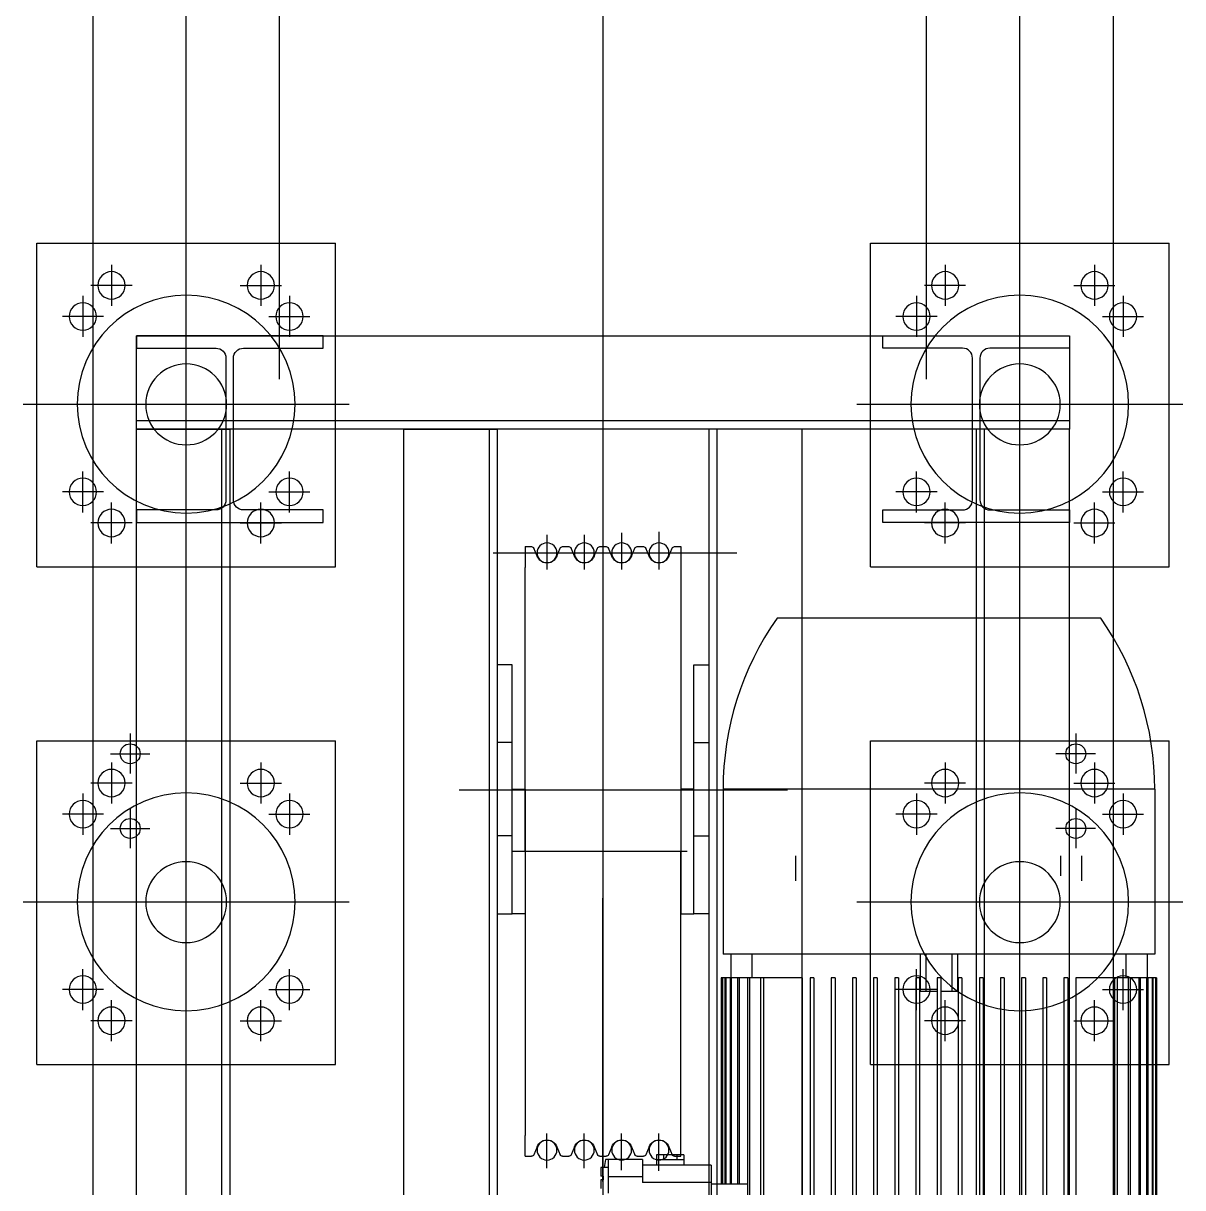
# Model space of a CAD drawing. Header units: millimetres. Extents: x 5544 to 245194, y -610088 to 30375.
# Drawn here: x 155708 to 157572, y 17199 to 19070 of the extents above; entities that cross this region are included whole.
import ezdxf
from ezdxf.lldxf.tags import DXFTag

# ---------------------------------------------------------------- set-up
doc = ezdxf.new("R2010")
doc.units = ezdxf.units.MM
doc.linetypes.add('phl_thick', pattern=[0])
for name, color, linetype in [('1', 1, 'CENTER2'), ('2', 1, 'CENTER'), ('4', 4, 'Continuous'), ('CENTER', 1, 'CENTER'), ('projection', 7, 'Continuous')]:
    doc.layers.add(name, color=color, linetype=linetype)
tags = doc.linetypes.add('CENTER', pattern=[2, 1.25, -0.25, 0.25, -0.25]).pattern_tags.tags
tags[10:11] = [DXFTag(74, 4), DXFTag(75, 0), DXFTag(340, '0'), DXFTag(46, 1.0), DXFTag(50, 0.0), DXFTag(44, 0.0), DXFTag(45, 0.0)]
tags[8:9] = [DXFTag(74, 4), DXFTag(75, 0), DXFTag(340, '0'), DXFTag(46, 1.0), DXFTag(50, 0.0), DXFTag(44, 0.0), DXFTag(45, 0.0)]
tags[6:7] = [DXFTag(74, 4), DXFTag(75, 0), DXFTag(340, '0'), DXFTag(46, 1.0), DXFTag(50, 0.0), DXFTag(44, 0.0), DXFTag(45, 0.0)]
tags[4:5] = [DXFTag(74, 4), DXFTag(75, 0), DXFTag(340, '0'), DXFTag(46, 1.0), DXFTag(50, 0.0), DXFTag(44, 0.0), DXFTag(45, 0.0)]
tags = doc.linetypes.add('CENTER2', pattern=[1.125, 0.75, -0.125, 0.125, -0.125]).pattern_tags.tags
tags[10:11] = [DXFTag(74, 4), DXFTag(75, 0), DXFTag(340, '0'), DXFTag(46, 1.0), DXFTag(50, 0.0), DXFTag(44, 0.0), DXFTag(45, 0.0)]
tags[8:9] = [DXFTag(74, 4), DXFTag(75, 0), DXFTag(340, '0'), DXFTag(46, 1.0), DXFTag(50, 0.0), DXFTag(44, 0.0), DXFTag(45, 0.0)]
tags[6:7] = [DXFTag(74, 4), DXFTag(75, 0), DXFTag(340, '0'), DXFTag(46, 1.0), DXFTag(50, 0.0), DXFTag(44, 0.0), DXFTag(45, 0.0)]
tags[4:5] = [DXFTag(74, 4), DXFTag(75, 0), DXFTag(340, '0'), DXFTag(46, 1.0), DXFTag(50, 0.0), DXFTag(44, 0.0), DXFTag(45, 0.0)]
tags = doc.linetypes.add('PHANTOM1', pattern=[1.25, 0.625, -0.125, 0.125, -0.125, 0.125, -0.125]).pattern_tags.tags
tags[14:15] = [DXFTag(74, 4), DXFTag(75, 0), DXFTag(340, '0'), DXFTag(46, 1.0), DXFTag(50, 0.0), DXFTag(44, 0.0), DXFTag(45, 0.0)]
tags[12:13] = [DXFTag(74, 4), DXFTag(75, 0), DXFTag(340, '0'), DXFTag(46, 1.0), DXFTag(50, 0.0), DXFTag(44, 0.0), DXFTag(45, 0.0)]
tags[10:11] = [DXFTag(74, 4), DXFTag(75, 0), DXFTag(340, '0'), DXFTag(46, 1.0), DXFTag(50, 0.0), DXFTag(44, 0.0), DXFTag(45, 0.0)]
tags[8:9] = [DXFTag(74, 4), DXFTag(75, 0), DXFTag(340, '0'), DXFTag(46, 1.0), DXFTag(50, 0.0), DXFTag(44, 0.0), DXFTag(45, 0.0)]
tags[6:7] = [DXFTag(74, 4), DXFTag(75, 0), DXFTag(340, '0'), DXFTag(46, 1.0), DXFTag(50, 0.0), DXFTag(44, 0.0), DXFTag(45, 0.0)]
tags[4:5] = [DXFTag(74, 4), DXFTag(75, 0), DXFTag(340, '0'), DXFTag(46, 1.0), DXFTag(50, 0.0), DXFTag(44, 0.0), DXFTag(45, 0.0)]

# ---------------------------------------------------------------- blocks, each defined once
blk = doc.blocks.new('A$C35BF6478')
at = {"ltscale": 1.3}
for p, q in [((10.94, 271.75), (250.94, 271.75)), ((10.94, 271.75), (10.94, 11.75)), ((250.94, 271.75), (250.94, 11.75)), ((10.94, 11.75), (250.94, 11.75))]:
    blk.add_line(p, q, dxfattribs=at)
for centre, radius in [((70.94, 236.58), 11), ((190.94, 236.58), 11), ((130.94, 141.08), 87.5), ((47.94, 211.58), 11), ((213.94, 211.58), 11), ((130.94, 141.27), 32.5), ((47.94, 70.58), 11), ((213.94, 70.58), 11), ((70.94, 45.58), 11), ((190.94, 45.58), 11)]:
    blk.add_circle(centre, radius, dxfattribs=at)
at = {"layer": 'CENTER', "ltscale": 1.3}
for p, q in [((130.94, 282.15), (130.94, 0)), ((70.94, 253.08), (70.94, 220.08)), ((190.94, 253.08), (190.94, 220.08)), ((87.44, 236.58), (54.44, 236.58)), ((174.44, 236.58), (207.44, 236.58)), ((47.94, 228.08), (47.94, 195.08)), ((213.94, 228.08), (213.94, 195.08)), ((64.44, 211.58), (31.44, 211.58)), ((197.44, 211.58), (230.44, 211.58)), ((0, 141.08), (261.87, 141.08)), ((47.94, 54.08), (47.94, 87.08)), ((213.94, 54.08), (213.94, 87.08)), ((64.44, 70.58), (31.44, 70.58)), ((197.44, 70.58), (230.44, 70.58)), ((70.94, 29.08), (70.94, 62.08)), ((190.94, 29.08), (190.94, 62.08)), ((87.44, 45.58), (54.44, 45.58)), ((174.44, 45.58), (207.44, 45.58))]:
    blk.add_line(p, q, dxfattribs=at)
blk = doc.blocks.new('A$CE1A2F45C')
for p, q in [((20.2, 135.5, 187.54), (36.85, 135.5, 187.54)), ((20.2, 135.5, 187.54), (20.2, 130.4, 187.54)), ((265.2, 135.5, 187.54), (36.85, 135.5, 187.54)), ((265.2, 135.5, 187.54), (493.55, 135.5, 187.54)), ((510.2, 135.5, 187.54), (493.55, 135.5, 187.54)), ((510.2, 135.5, 187.54), (510.2, 130.4, 187.54)), ((27.95, 125.85, 187.54), (21.43, 128.55, 187.54)), ((502.45, 125.85, 187.54), (508.97, 128.55, 187.54)), ((20.2, 105.6, 187.54), (20.2, 100.4, 187.54)), ((27.95, 110.15, 187.54), (21.43, 107.45, 187.54)), ((502.45, 110.15, 187.54), (508.97, 107.45, 187.54)), ((510.2, 105.6, 187.54), (510.2, 100.4, 187.54)), ((27.95, 95.85, 187.54), (21.43, 98.55, 187.54)), ((502.45, 95.85, 187.54), (508.97, 98.55, 187.54)), ((20.2, 75.6, 187.54), (20.2, 70.4, 187.54)), ((27.95, 80.15, 187.54), (21.43, 77.45, 187.54)), ((502.45, 80.15, 187.54), (508.97, 77.45, 187.54)), ((510.2, 75.6, 187.54), (510.2, 70.4, 187.54)), ((27.95, 65.85, 187.54), (21.43, 68.55, 187.54)), ((502.45, 65.85, 187.54), (508.97, 68.55, 187.54)), ((27.95, 50.15, 187.54), (21.43, 47.45, 187.54)), ((502.45, 50.15, 187.54), (508.97, 47.45, 187.54)), ((20.2, 45.6, 187.54), (20.2, 40.4, 187.54)), ((27.95, 35.85, 187.54), (21.43, 38.55, 187.54)), ((502.45, 35.85, 187.54), (508.97, 38.55, 187.54)), ((510.2, 45.6, 187.54), (510.2, 40.4, 187.54)), ((27.95, 20.15, 187.54), (21.43, 17.45, 187.54)), ((502.45, 20.15, 187.54), (508.97, 17.45, 187.54)), ((20.2, 15.6, 187.54), (20.2, 10.5, 187.54)), ((20.2, 10.5, 187.54), (36.85, 10.5, 187.54)), ((36.85, 10.5, 187.54), (265.2, 10.5, 187.54)), ((493.55, 10.5, 187.54), (265.2, 10.5, 187.54)), ((510.2, 10.5, 187.54), (493.55, 10.5, 187.54)), ((510.2, 15.6, 187.54), (510.2, 10.5, 187.54))]:
    blk.add_line(p, q)
at = {"color": 1, "linetype": 'CENTER'}
for p, q in [((10.6, 118, 187.54), (38.56, 118, 187.54)), ((519.8, 118, 187.54), (491.84, 118, 187.54)), ((10.6, 88, 187.54), (38.56, 88, 187.54)), ((519.8, 88, 187.54), (491.84, 88, 187.54)), ((0, 73, 187.54), (227.7, 73, 187.54)), ((530.4, 73, 187.54), (302.7, 73, 187.54)), ((9.2, 58, 187.54), (38.56, 58, 187.54)), ((521.2, 58, 187.54), (491.84, 58, 187.54)), ((8.4, 28, 187.54), (38.56, 28, 187.54)), ((522, 28, 187.54), (491.84, 28, 187.54))]:
    blk.add_line(p, q, dxfattribs=at)
at = {"elevation": 187.54}
for points in [[(215.2, 135.5), (315.2, 135.5), (315.2, 146), (215.2, 146)], [(215.2, 10.5), (315.2, 10.5), (315.2, 0), (215.2, 0)]]:
    blk.add_lwpolyline(points, close=True, dxfattribs=at)
at = {"color": 6, "linetype": 'PHANTOM1'}
for centre in [(25.2, 118, 187.54), (505.2, 118, 187.54), (25.2, 88, 187.54), (505.2, 88, 187.54), (25.2, 58, 187.54), (505.2, 58, 187.54), (25.2, 28, 187.54), (505.2, 28, 187.54)]:
    blk.add_circle(centre, 8, dxfattribs=at)
for centre, radius, start, end in [((22.2, 130.4, 187.54), 2, 180, 247.5), ((24.7, 118, 187.54), 8.5, 292.5, 67.5), ((505.7, 118, 187.54), 8.5, 112.5, 247.5), ((508.2, 130.4, 187.54), 2, 292.5, 0), ((22.2, 105.6, 187.54), 2, 112.5, 180), ((508.2, 105.6, 187.54), 2, 0, 67.5), ((22.2, 100.4, 187.54), 2, 180, 247.5), ((24.7, 88, 187.54), 8.5, 292.5, 67.5), ((505.7, 88, 187.54), 8.5, 112.5, 247.5), ((508.2, 100.4, 187.54), 2, 292.5, 0), ((22.2, 75.6, 187.54), 2, 112.5, 180), ((508.2, 75.6, 187.54), 2, 0, 67.5), ((22.2, 70.4, 187.54), 2, 180, 247.5), ((24.7, 58, 187.54), 8.5, 292.5, 67.5), ((505.7, 58, 187.54), 8.5, 112.5, 247.5), ((508.2, 70.4, 187.54), 2, 292.5, 0), ((22.2, 45.6, 187.54), 2, 112.5, 180), ((508.2, 45.6, 187.54), 2, 0, 67.5), ((22.2, 40.4, 187.54), 2, 180, 247.5), ((508.2, 40.4, 187.54), 2, 292.5, 0), ((24.7, 28, 187.54), 8.5, 292.5, 67.5), ((505.7, 28, 187.54), 8.5, 112.5, 247.5), ((22.2, 15.6, 187.54), 2, 112.5, 180), ((508.2, 15.6, 187.54), 2, 0, 67.5)]:
    blk.add_arc(centre, radius, start, end)
at = {"layer": '1'}
blk.add_line((265.2, 5.29), (265.2, 145.4), dxfattribs=at)
blk = doc.blocks.new('ccLab_20203241230538_375')
at = {"color": 92, "linetype": 'CENTER', "true_color": 0x00c000}
blk.add_line((-205, -821), (-205, -837), dxfattribs=at)
blk = doc.blocks.new('ccLab_20203241230538_376')
at = {"color": 92, "linetype": 'CENTER', "true_color": 0x00c000}
blk.add_line((-222, -817), (-222, -837), dxfattribs=at)
blk = doc.blocks.new('ccLab_20203241230538_377')
at = {"color": 92, "linetype": 'CENTER', "true_color": 0x00c000}
blk.add_line((8, -817), (8, -837), dxfattribs=at)
blk = doc.blocks.new('ccLab_20203241230476_342')
at = {"layer": 'projection', "color": 7, "linetype": 'phl_thick'}
for p, q in [((76, -588.5), (76, -417.5)), ((-282, -739), (-282, -434)), ((-281.993561, -739), (-281.993561, -434)), ((-281.312225, -739), (-281.312225, -434)), ((-281.019409, -739), (-281.019409, -434)), ((-278.955658, -739), (-278.955658, -434)), ((-278.36145, -739), (-278.36145, -434)), ((-274.853363, -739), (-274.853363, -434)), ((-273.939362, -739), (-273.939362, -434)), ((-268.87265, -739), (-268.87265, -434)), ((-267.607452, -739), (-267.607452, -434)), ((-260.794495, -739), (-260.794495, -434)), ((-259.127411, -739), (-259.127411, -434)), ((-250.264618, -739), (-250.264618, -434)), ((-248.112549, -739), (-248.112549, -434)), ((-216.948853, -739), (-216.948853, -434)), ((-210.5, -739), (-210.5, -434)), ((-207.5, -739), (-207.5, -434)), ((-193.5, -739), (-193.5, -434)), ((-190.5, -739), (-190.5, -434)), ((-176.5, -739), (-176.5, -434)), ((-173.5, -739), (-173.5, -434)), ((-159.5, -739), (-159.5, -434)), ((-156.5, -739), (-156.5, -434)), ((-142.5, -739), (-142.5, -434)), ((-139.5, -739), (-139.5, -434)), ((-125.5, -739), (-125.5, -434)), ((-122.5, -739), (-122.5, -434)), ((-108.5, -739), (-108.5, -434)), ((-105.5, -739), (-105.5, -434)), ((-91.5, -739), (-91.5, -434)), ((-88.5, -739), (-88.5, -434)), ((-74.5, -739), (-74.5, -434)), ((-71.5, -739), (-71.5, -434)), ((-57.5, -739), (-57.5, -434)), ((-54.5, -739), (-54.5, -434)), ((-40.5, -739), (-40.5, -434)), ((-37.5, -739), (-37.5, -434)), ((-23.5, -739), (-23.5, -434)), ((-20.5, -739), (-20.5, -434)), ((-6.5, -739), (-6.5, -434)), ((-3.5, -739), (-3.5, -434)), ((2.948852, -739), (2.948852, -434)), ((34.112545, -739), (34.112545, -434)), ((36.264614, -739), (36.264614, -434)), ((45.127415, -739), (45.127415, -434)), ((46.794506, -739), (46.794506, -434)), ((158.800003, -579), (158.800003, -566)), ((164.800003, -576.583313), (164.800003, -569.5)), ((46.794514, -573), (76, -573)), ((53.607441, -739), (53.607441, -573)), ((54.872635, -739), (54.872635, -573)), ((59.939362, -739), (59.939362, -573)), ((60.853359, -739), (60.853359, -573)), ((64.361458, -739), (64.361458, -573)), ((64.955666, -739), (64.955666, -573)), ((67.019394, -739), (67.019394, -573)), ((67.312218, -739), (67.312218, -573)), ((67.993568, -739), (67.993568, -573)), ((68, -739), (68, -573)), ((76, -574.5), (131.199997, -574.5)), ((131.199997, -579), (131.199997, -574.5)), ((131.199997, -579), (158.800003, -579)), ((131.199997, -593), (131.199997, -579)), ((158.800003, -593), (158.800003, -579)), ((162.800003, -576.583313), (164.800003, -576.583313)), ((162.800003, -579.416687), (162.800003, -576.583313)), ((162.800003, -579.416687), (164.800003, -579.416687)), ((162.800018, -578), (163.130417, -578)), ((163.130417, -578), (163.160767, -577.766907)), ((163.160767, -577.766907), (163.191208, -577.532349)), ((163.191208, -577.532349), (163.22171, -577.296509)), ((163.22171, -577.296509), (163.252258, -577.05957)), ((163.252258, -577.05957), (163.282822, -576.821777)), ((163.282822, -576.821777), (163.313385, -576.583313)), ((164.800003, -586.5), (164.800003, -579.416687)), ((76, -588.5), (131.199997, -588.5)), ((98.030342, -592.75), (98.030342, -588.5)), ((119.969658, -592.75), (119.969658, -588.5)), ((158.800003, -586.5), (164.800003, -586.5)), ((98.030342, -592.75), (119.969658, -592.75)), ((98.030342, -596.75), (98.030342, -592.75)), ((98.030342, -596.75), (119.969658, -596.75)), ((103.515175, -596.75), (103.515175, -592.75)), ((114.484825, -596.75), (114.484825, -592.75)), ((119.969658, -596.75), (119.969658, -592.75)), ((131.199997, -593), (160.974701, -593)), ((-122.055138, -728), (-117.5, -728)), ((-122.055138, -758), (-122.055138, -728)), ((-117.5, -728), (-108.5, -728)), ((-117.5, -758), (-117.5, -728)), ((-105.5, -728), (-91.944862, -728)), ((-96.5, -758), (-96.5, -728)), ((-91.944862, -758), (-91.944862, -728)), ((-282, -739), (-281.993561, -739)), ((-281.993561, -739), (-281.312195, -739)), ((-281.312225, -739), (-281.019409, -739)), ((-281.019409, -739), (-278.955658, -739)), ((-278.955658, -739), (-278.36145, -739)), ((-278.36145, -739), (-274.853363, -739)), ((-274.853363, -739), (-273.939362, -739)), ((-274.24762, -758), (-274.24762, -739)), ((-273.939362, -739), (-268.87262, -739)), ((-268.87265, -739), (-267.607452, -739)), ((-267.607452, -739), (-260.794495, -739)), ((-260.794495, -739), (-259.127411, -739)), ((-259.127411, -739), (-250.264603, -739)), ((-257.24762, -758), (-257.24762, -739)), ((-250.264618, -739), (-248.112549, -739)), ((-248.112549, -739), (-216.948853, -739)), ((-210.5, -739), (-207.5, -739)), ((-193.5, -739), (-190.5, -739)), ((-176.5, -739), (-173.5, -739)), ((-159.5, -739), (-156.5, -739)), ((-142.5, -739), (-139.5, -739)), ((-125.5, -739), (-122.5, -739)), ((-108.5, -739), (-105.5, -739)), ((-91.5, -739), (-88.5, -739)), ((-74.5, -739), (-71.5, -739)), ((-57.5, -739), (-54.5, -739)), ((-40.5, -739), (-37.5, -739)), ((-23.5, -739), (-20.5, -739)), ((-6.5, -739), (-3.5, -739)), ((2.948852, -739), (34.112545, -739)), ((34.112545, -739), (36.264614, -739)), ((36.264626, -739), (45.127415, -739)), ((43.247604, -758), (43.247604, -738.999939)), ((45.127415, -739), (46.794506, -739)), ((46.794518, -739), (53.607441, -739)), ((53.607441, -739), (54.872635, -739)), ((54.872646, -739), (59.939362, -739)), ((59.939362, -739), (60.853359, -739)), ((60.247604, -758), (60.247604, -739)), ((60.853367, -739), (64.361458, -739)), ((64.361458, -739), (64.955666, -739)), ((64.955673, -739), (67.019394, -739)), ((67.019394, -739), (67.312218, -739)), ((67.312233, -739), (68, -739)), ((-280.5, -758), (66.5, -758)), ((-280.5, -890.5), (-280.5, -758)), ((66.5, -890.5), (66.5, -758)), ((-280.5, -890.5), (66.5, -890.5)), ((-237.125, -1028), (23.125, -1028))]:
    blk.add_line(p, q, dxfattribs=at)
for centre, radius, start, end in [((-412, -503), 580, 352.429102134, 352.570258349), ((-412, -503), 580, 351.073204285, 351.722620942), ((-40.873019, -890.5), 239.626981, 180, 215.016233741), ((-173.126981, -890.5), 239.626981, 324.983766259, 0)]:
    blk.add_arc(centre, radius, start, end, dxfattribs=at)
for name in ['ccLab_20203241230538_376', 'ccLab_20203241230538_375', 'ccLab_20203241230538_377']:
    blk.add_blockref(name, (0, 0))
blk = doc.blocks.new('구동부평면')
for points in [[(-805, -145.49), (-1535, -145.49), (-1535, -70.49), (165, -70.49)], [(-320, -87.99), (-785, -87.99), (-785, -125.49), (-320, -125.49)], [(-320, -195.49), (-785, -195.49), (-785, -232.99), (-85, -232.99)], [(-805, -405.49), (-1535, -405.49), (-1535, -480.49), (165, -480.49)], [(-52.5, -425.49), (-52.5, -425.49), (-52.5, -462.99), (-785, -462.99), (-785, -425.49), (-320, -425.49)]]:
    blk.add_lwpolyline(points)
for points in [[(-822.5, -462.99), (-822.5, -87.99), (-785, -87.99), (-785, -462.99)], [(-690.25, -232.99), (-590.25, -232.99), (-590.25, -238.99), (-690.25, -238.99)], [(-690.25, -317.99), (-590.25, -317.99), (-590.25, -311.99), (-690.25, -311.99)], [(-320, -355.49), (-785, -355.49), (-785, -317.99), (-320, -317.99)]]:
    blk.add_lwpolyline(points, close=True)
for points in [[(-747.5, -125.49), (-747.5, -162.99), (-752.5, -162.99), (-752.5, -130.99, 0.414214), (-756.5, -126.99), (-785, -126.99)], [(-747.5, -425.49), (-747.5, -387.99), (-752.5, -387.99), (-752.5, -419.99, -0.414214), (-756.5, -423.99), (-785, -423.99)]]:
    blk.add_lwpolyline(points, format="xyb")
at = {"layer": '1'}
for p, q in [((-654.5, -77.53), (-654.5, -93.45)), ((-624.5, -77.53), (-624.5, -93.45)), ((-662.67, -85.49), (-646.54, -85.49)), ((-632.67, -85.49), (-616.54, -85.49)), ((165, -107.99), (-1547.5, -107.99, 0)), ((-640, -333.24), (-640, -201.33)), ((-735.25, -319.58), (-735.25, -221.67)), ((-1547.5, -275.49, 0), (-405.55, -275.49)), ((165, -442.99), (-1547.5, -442.99, 0)), ((-654.5, -473.45), (-654.5, -457.53)), ((-624.5, -473.45), (-624.5, -457.53)), ((-662.67, -465.49), (-646.54, -465.49)), ((-632.67, -465.49), (-616.54, -465.49))]:
    blk.add_line(p, q, dxfattribs=at)
at = {"layer": '2'}
for p, q in [((-788.25, -87.99), (-788.25, -462.99)), ((-785, -122.24), (-320, -122.24)), ((-785, -229.74), (-85, -229.74)), ((-659, -238.99), (-659, -232.99)), ((-621.5, -238.99), (-621.5, -232.99)), ((-659, -311.99), (-659, -317.99)), ((-621.5, -311.99), (-621.5, -317.99)), ((-785, -321.24), (-320, -321.24)), ((-785, -428.74), (-320, -428.74))]:
    blk.add_line(p, q, dxfattribs=at)
for points in [[(-747.5, -162.99), (-752.5, -162.99), (-752.5, -130.99, 0.414214), (-756.5, -126.99), (-813.5, -126.99, 0.414214), (-817.5, -130.99), (-817.5, -162.99), (-822.5, -162.99), (-822.5, -87.99), (-817.5, -87.99), (-817.5, -119.99, 0.414214), (-813.5, -123.99), (-756.5, -123.99, 0.414214), (-752.5, -119.99), (-752.5, -87.99), (-747.5, -87.99)], [(-747.5, -387.99), (-752.5, -387.99), (-752.5, -419.99, -0.414214), (-756.5, -423.99), (-813.5, -423.99, -0.414214), (-817.5, -419.99), (-817.5, -387.99), (-822.5, -387.99), (-822.5, -462.99), (-817.5, -462.99), (-817.5, -430.99, -0.414214), (-813.5, -426.99), (-756.5, -426.99, -0.414214), (-752.5, -430.99), (-752.5, -462.99), (-747.5, -462.99)]]:
    blk.add_lwpolyline(points, format="xyb", close=True, dxfattribs=at)
for centre in [(-654.5, -85.49), (-624.5, -85.49), (-654.5, -465.49), (-624.5, -465.49)]:
    blk.add_circle(centre, 4, dxfattribs=at)
at = {"yscale": 0.5, "zscale": 0.5}
for name, p, xscale, rotation in [('ccLab_20203241230476_342', (-195, -193.99), 0.5, 269.9999999999999), ('A$CE1A2F45C', (-747.85, -238.99), -0.5, 179.9999999999999)]:
    blk.add_blockref(name, p, dxfattribs=dict(at, xscale=xscale, rotation=rotation))
at = {"layer": '4', "xscale": -0.5, "yscale": 0.5, "zscale": 0.5, "rotation": 270}
for p in [(-865.54, -173.46), (-665.54, -173.46), (-865.54, -508.46), (-665.54, -508.46)]:
    blk.add_blockref('A$C35BF6478', p, dxfattribs=at)

msp = doc.modelspace()

# ---------------------------------------------------------------- block references
at = {"xscale": 4, "yscale": 4, "zscale": 4, "rotation": 270.0000000000001}
msp.add_blockref('구동부평면', (157742.1, 15278.2, -187.5), dxfattribs=at)

doc.saveas('drawing.dxf')
